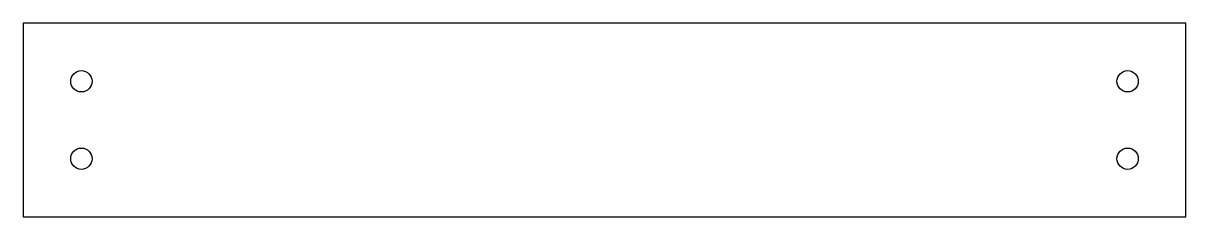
# Model space of a CAD drawing. Header units: millimetres. Extents: x 1415.3 to 1475.3, y 1614.3 to 1624.3.
import ezdxf

# ---------------------------------------------------------------- set-up
doc = ezdxf.new("R2010")
doc.units = ezdxf.units.MM

msp = doc.modelspace()

# ---------------------------------------------------------------- linework, layer by layer
msp.add_lwpolyline([(1415.339, 1614.335), (1475.339, 1614.335), (1475.339, 1624.335), (1415.339, 1624.335)], close=True)
for centre in [(1418.339, 1621.335), (1472.339, 1621.335), (1418.339, 1617.335), (1472.339, 1617.335)]:
    msp.add_circle(centre, 0.55)

doc.saveas('drawing.dxf')
